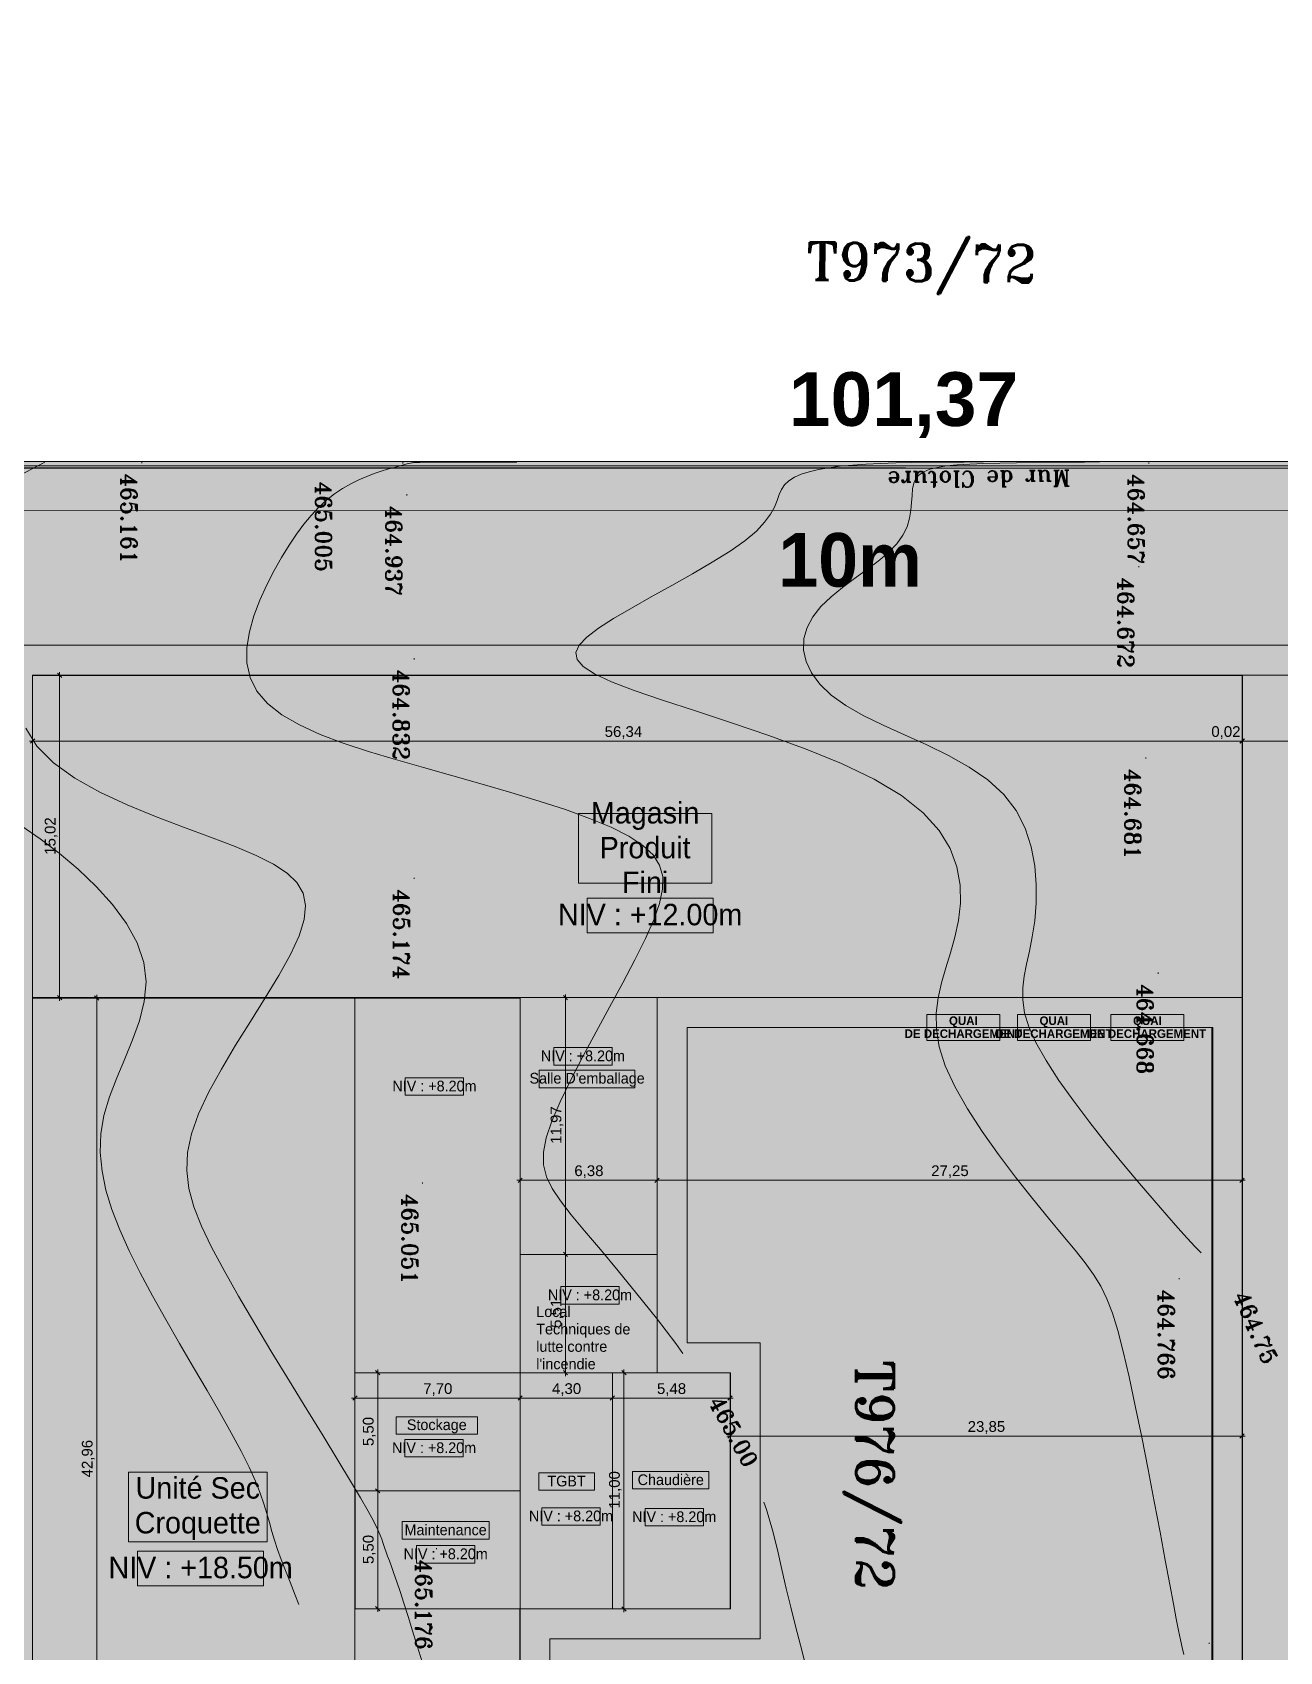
# Model space of a CAD drawing. Header units: millimetres. Extents: x 132836 to 1862386, y -330276 to -143438.
# Drawn here: x 381552 to 439656, y -218888 to -143438 of the extents above; entities that cross this region are included whole.
import ezdxf

# ---------------------------------------------------------------- set-up
doc = ezdxf.new("R2010")
doc.units = ezdxf.units.MM
doc.header["$MEASUREMENT"] = 0
for name, color, linetype in [('Cotations - 1_100', 7, 'Continuous'), ('Divers - Dessin général', 7, 'Continuous'), ('Hachure', 7, 'Continuous'), ('Nouveau_0', 7, 'Continuous'), ('Nouveau_CN_01_00', 7, 'Continuous'), ('Nouveau_CN_02_00', 7, 'Continuous'), ('Nouveau_Cotation Courbes de niveau', 7, 'Continuous'), ('Nouveau_Réferences foncières extraites', 7, 'Continuous'), ('Nouveau_TopoAlt', 7, 'Continuous'), ('Nouveau_TopoJIS', 7, 'Continuous'), ('Sols_ Dalles', 7, 'Continuous'), ('TopoAlt', 7, 'Continuous')]:
    doc.layers.add(name, color=color, linetype=linetype)
doc.styles.add('STYLE_GENERE_1', font='')
doc.styles.add('STYLE_GENERE_2', font='')
doc.styles.add('STYLE_GENERE_3', font='')
doc.styles.add('STYLE_GENERE_4', font='')
doc.styles.add('STYLE_GENERE_5', font='romant.shx')
doc.styles.get('STYLE_GENERE_1').set_extended_font_data('Agency FB')
doc.styles.get('STYLE_GENERE_2').set_extended_font_data('Arial')
doc.styles.get('STYLE_GENERE_3').set_extended_font_data('Arial', bold=True)
doc.styles.get('STYLE_GENERE_4').set_extended_font_data('Agency FB', bold=True)
doc.dimstyles.new('STYLE_GENERE__1', dxfattribs={"dimtxt": 500, "dimasz": 190, "dimexe": 0.18, "dimexo": 0.0625, "dimgap": 0, "dimtad": 1, "dimtih": 1, "dimtoh": 1, "dimlfac": 0.001, "dimzin": 0, "dimdsep": 46, "dimtxsty": 'STYLE_GENERE_2', "dimblk": 'ARROWHEAD_6', "dimblk1": 'ARROWHEAD_6', "dimblk2": 'ARROWHEAD_6', "dimcen": 0.09, "dimse1": 1, "dimse2": 1, "dimclrd": 5, "dimclre": 5, "dimclrt": 5, "dimazin": 0, "dimtfac": 1, "dimtdec": 4, "dimtmove": 0, "dimatfit": 3, "dimfxl": 0, "dimtolj": 1, "dimtzin": 0, "dimarcsym": 0})
doc.dimstyles.new('STYLE_GENERE__2', dxfattribs={"dimtxt": 500, "dimasz": 190, "dimexe": 0.18, "dimexo": 0.0625, "dimgap": 0, "dimtad": 1, "dimlfac": 0.001, "dimzin": 0, "dimdsep": 46, "dimtxsty": 'STYLE_GENERE_2', "dimblk": 'ARROWHEAD_6', "dimblk1": 'ARROWHEAD_6', "dimblk2": 'ARROWHEAD_6', "dimcen": 0.09, "dimse1": 1, "dimse2": 1, "dimclrd": 5, "dimclre": 5, "dimclrt": 5, "dimazin": 0, "dimtfac": 1, "dimtdec": 4, "dimtmove": 0, "dimatfit": 3, "dimfxl": 0, "dimtolj": 1, "dimtzin": 0, "dimarcsym": 0})

# ---------------------------------------------------------------- blocks, each defined once
blk = doc.blocks.new('*D28')
at = {"layer": 'Cotations - 1_100', "color": 5, "linetype": 'Continuous', "lineweight": 5}
for p, q in [((404126, -196923), (404276, -196923)), ((404376, -196823), (404176, -197023)), ((404276, -197110), (404276, -196735)), ((404276, -196923), (410655, -196923)), ((410755, -196823), (410555, -197023)), ((410655, -197110), (410655, -196735))]:
    blk.add_line(p, q, dxfattribs=at)
at = {"layer": 'Cotations - 1_100', "color": 5, "lineweight": 5, "insert": (406800, -196823), "char_height": 500, "attachment_point": 7, "style": 'STYLE_GENERE_2'}
blk.add_mtext('\\A1;{\\pql;\\fArial|b0|i0|c0|p38;6,38}', dxfattribs=at)
blk = doc.blocks.new('ARROWHEAD_6')
at = {"color": 0, "linetype": 'Continuous', "lineweight": 0}
for p, q in [((0, 0), (-1, 0)), ((-0.5, -0.5), (0.5, 0.5))]:
    blk.add_line(p, q, dxfattribs=at)
blk = doc.blocks.new('*D30')
at = {"layer": 'Cotations - 1_100', "color": 5, "linetype": 'Continuous', "lineweight": 5}
for p, q in [((410755, -196823), (410555, -197023)), ((410655, -197110), (410655, -196735)), ((410655, -196923), (437905, -196923)), ((437805, -197023), (438005, -196823)), ((437905, -197110), (437905, -196735)), ((437905, -196923), (438055, -196923))]:
    blk.add_line(p, q, dxfattribs=at)
at = {"layer": 'Cotations - 1_100', "color": 5, "lineweight": 5, "insert": (423425, -196823), "char_height": 500, "attachment_point": 7, "style": 'STYLE_GENERE_2'}
blk.add_mtext('\\A1;{\\pql;\\fArial|b0|i0|c0|p38;27,25}', dxfattribs=at)
blk = doc.blocks.new('*D31')
at = {"layer": 'Cotations - 1_100', "color": 5, "linetype": 'Continuous', "lineweight": 5}
for p, q in [((413904, -208841), (414054, -208841)), ((414154, -208741), (413954, -208941)), ((414054, -209028), (414054, -208653)), ((414054, -208841), (437905, -208841)), ((437805, -208941), (438005, -208741)), ((437905, -209028), (437905, -208653)), ((437905, -208841), (438055, -208841))]:
    blk.add_line(p, q, dxfattribs=at)
at = {"layer": 'Cotations - 1_100', "color": 5, "lineweight": 5, "insert": (425125, -208741), "char_height": 500, "attachment_point": 7, "style": 'STYLE_GENERE_2'}
blk.add_mtext('\\A1;{\\pql;\\fArial|b0|i0|c0|p38;23,85}', dxfattribs=at)
blk = doc.blocks.new('*D34')
at = {"layer": 'Cotations - 1_100', "color": 5, "linetype": 'Continuous', "lineweight": 5}
for p, q in [((381410, -176459), (381560, -176459)), ((381660, -176359), (381460, -176559)), ((381560, -176647), (381560, -176272)), ((381560, -176459), (437905, -176459)), ((437805, -176559), (438005, -176359)), ((438025, -176359), (437825, -176559)), ((437905, -176647), (437905, -176272))]:
    blk.add_line(p, q, dxfattribs=at)
at = {"layer": 'Cotations - 1_100', "color": 5, "lineweight": 5, "char_height": 500, "attachment_point": 7, "style": 'STYLE_GENERE_2'}
for s, insert in [('\\A1;{\\pql;\\fArial|b0|i0|c0|p38;56,34}', (408213, -176359)), ('\\A1;{\\pql;\\fArial|b0|i0|c0|p38;0,02}', (436475, -176359))]:
    blk.add_mtext(s, dxfattribs=dict(at, insert=insert))
blk = doc.blocks.new('*D35')
at = {"layer": 'Cotations - 1_100', "color": 5, "linetype": 'Continuous', "lineweight": 5}
for p, q in [((437805, -176559), (438005, -176359)), ((438025, -176359), (437825, -176559)), ((437905, -176647), (437905, -176272)), ((437905, -176459), (437925, -176459)), ((437925, -176647), (437925, -176272))]:
    blk.add_line(p, q, dxfattribs=at)
blk = doc.blocks.new('*D36')
at = {"layer": 'Cotations - 1_100', "color": 5, "linetype": 'Continuous', "lineweight": 5}
for p, q in [((437805, -176559), (438005, -176359)), ((438025, -176359), (437825, -176559)), ((437925, -176647), (437925, -176272)), ((437925, -176459), (462926, -176459)), ((462826, -176559), (463026, -176359)), ((462926, -176647), (462926, -176272)), ((462926, -176459), (463076, -176459))]:
    blk.add_line(p, q, dxfattribs=at)
at = {"layer": 'Cotations - 1_100', "color": 5, "lineweight": 5, "insert": (449570, -176359), "char_height": 500, "attachment_point": 7, "style": 'STYLE_GENERE_2'}
blk.add_mtext('\\A1;{\\pql;\\fArial|b0|i0|c0|p38;25,00}', dxfattribs=at)
blk = doc.blocks.new('*D37')
at = {"layer": 'Cotations - 1_100', "color": 5, "linetype": 'Continuous', "lineweight": 5}
for p, q in [((383010, -173396), (382635, -173396)), ((382922, -173496), (382722, -173296)), ((382822, -173396), (382822, -173246)), ((382822, -188411), (382822, -173396)), ((383010, -188411), (382635, -188411)), ((382722, -188311), (382922, -188511)), ((382822, -188561), (382822, -188411))]:
    blk.add_line(p, q, dxfattribs=at)
at = {"layer": 'Cotations - 1_100', "color": 5, "lineweight": 5, "insert": (382722, -181758), "char_height": 500, "attachment_point": 7, "rotation": 90, "style": 'STYLE_GENERE_2'}
blk.add_mtext('\\A1;{\\pql;\\fArial|b0|i0|c0|p38;15,02}', dxfattribs=at)
blk = doc.blocks.new('*D38')
at = {"layer": 'Cotations - 1_100', "color": 5, "linetype": 'Continuous', "lineweight": 5}
for p, q in [((384736, -188434), (384361, -188434)), ((384648, -188534), (384448, -188334)), ((384548, -188434), (384548, -188284)), ((384548, -231396), (384548, -188434)), ((384736, -231396), (384361, -231396)), ((384448, -231296), (384648, -231496)), ((384548, -231546), (384548, -231396))]:
    blk.add_line(p, q, dxfattribs=at)
at = {"layer": 'Cotations - 1_100', "color": 5, "lineweight": 5, "insert": (384448, -210770), "char_height": 500, "attachment_point": 7, "rotation": 90, "style": 'STYLE_GENERE_2'}
blk.add_mtext('\\A1;{\\pql;\\fArial|b0|i0|c0|p38;42,96}', dxfattribs=at)
blk = doc.blocks.new('*D42')
at = {"layer": 'Cotations - 1_100', "color": 5, "linetype": 'Continuous', "lineweight": 5}
for p, q in [((396425, -207075), (396575, -207075)), ((396675, -206975), (396475, -207175)), ((396575, -207262), (396575, -206887)), ((396575, -207075), (404276, -207075)), ((404376, -206975), (404176, -207175)), ((404276, -207262), (404276, -206887))]:
    blk.add_line(p, q, dxfattribs=at)
at = {"layer": 'Cotations - 1_100', "color": 5, "lineweight": 5, "insert": (399760, -206975), "char_height": 500, "attachment_point": 7, "style": 'STYLE_GENERE_2'}
blk.add_mtext('\\A1;{\\pql;\\fArial|b0|i0|c0|p38;7,70}', dxfattribs=at)
blk = doc.blocks.new('*D43')
at = {"layer": 'Cotations - 1_100', "color": 5, "linetype": 'Continuous', "lineweight": 5}
for p, q in [((404376, -206975), (404176, -207175)), ((404276, -207262), (404276, -206887)), ((404276, -207075), (408575, -207075)), ((408675, -206975), (408475, -207175)), ((408575, -207262), (408575, -206887))]:
    blk.add_line(p, q, dxfattribs=at)
at = {"layer": 'Cotations - 1_100', "color": 5, "lineweight": 5, "insert": (405760, -206975), "char_height": 500, "attachment_point": 7, "style": 'STYLE_GENERE_2'}
blk.add_mtext('\\A1;{\\pql;\\fArial|b0|i0|c0|p38;4,30}', dxfattribs=at)
blk = doc.blocks.new('*D44')
at = {"layer": 'Cotations - 1_100', "color": 5, "linetype": 'Continuous', "lineweight": 5}
for p, q in [((408675, -206975), (408475, -207175)), ((408575, -207262), (408575, -206887)), ((408575, -207075), (414054, -207075)), ((413954, -207175), (414154, -206975)), ((414054, -207262), (414054, -206887)), ((414054, -207075), (414204, -207075))]:
    blk.add_line(p, q, dxfattribs=at)
at = {"layer": 'Cotations - 1_100', "color": 5, "lineweight": 5, "insert": (410649, -206975), "char_height": 500, "attachment_point": 7, "style": 'STYLE_GENERE_2'}
blk.add_mtext('\\A1;{\\pql;\\fArial|b0|i0|c0|p38;5,48}', dxfattribs=at)
blk = doc.blocks.new('*D45')
at = {"layer": 'Cotations - 1_100', "color": 5, "linetype": 'Continuous', "lineweight": 5}
for p, q in [((409296, -205896), (408921, -205896)), ((409209, -205996), (409009, -205796)), ((409109, -205896), (409109, -205746)), ((409109, -216896), (409109, -205896)), ((409296, -216896), (408921, -216896)), ((409009, -216796), (409209, -216996)), ((409109, -217046), (409109, -216896))]:
    blk.add_line(p, q, dxfattribs=at)
at = {"layer": 'Cotations - 1_100', "color": 5, "lineweight": 5, "insert": (409009, -212225), "char_height": 500, "attachment_point": 7, "rotation": 90, "style": 'STYLE_GENERE_2'}
blk.add_mtext('\\A1;{\\pql;\\fArial|b0|i0|c0|p38;11,00}', dxfattribs=at)
blk = doc.blocks.new('*D46')
at = {"layer": 'Cotations - 1_100', "color": 5, "linetype": 'Continuous', "lineweight": 5}
for p, q in [((397829, -211396), (397454, -211396)), ((397541, -211296), (397741, -211496)), ((397641, -216891), (397641, -211396)), ((397829, -216891), (397454, -216891)), ((397541, -216791), (397741, -216991)), ((397641, -217041), (397641, -216891))]:
    blk.add_line(p, q, dxfattribs=at)
at = {"layer": 'Cotations - 1_100', "color": 5, "lineweight": 5, "insert": (397541, -214808), "char_height": 500, "attachment_point": 7, "rotation": 90, "style": 'STYLE_GENERE_2'}
blk.add_mtext('\\A1;{\\pql;\\fArial|b0|i0|c0|p38;5,50}', dxfattribs=at)
blk = doc.blocks.new('*D47')
at = {"layer": 'Cotations - 1_100', "color": 5, "linetype": 'Continuous', "lineweight": 5}
for p, q in [((397829, -205896), (397454, -205896)), ((397741, -205996), (397541, -205796)), ((397641, -205896), (397641, -205746)), ((397641, -211396), (397641, -205896)), ((397829, -211396), (397454, -211396)), ((397541, -211296), (397741, -211496))]:
    blk.add_line(p, q, dxfattribs=at)
at = {"layer": 'Cotations - 1_100', "color": 5, "lineweight": 5, "insert": (397541, -209311), "char_height": 500, "attachment_point": 7, "rotation": 90, "style": 'STYLE_GENERE_2'}
blk.add_mtext('\\A1;{\\pql;\\fArial|b0|i0|c0|p38;5,50}', dxfattribs=at)
blk = doc.blocks.new('*D56')
at = {"layer": 'Cotations - 1_100', "color": 5, "linetype": 'Continuous', "lineweight": 5}
for p, q in [((406575, -200381), (406200, -200381)), ((406288, -200281), (406488, -200481)), ((406388, -205896), (406388, -200381)), ((406575, -205896), (406200, -205896)), ((406288, -205796), (406488, -205996)), ((406388, -206046), (406388, -205896))]:
    blk.add_line(p, q, dxfattribs=at)
at = {"layer": 'Cotations - 1_100', "color": 5, "lineweight": 5, "insert": (406288, -203803), "char_height": 500, "attachment_point": 7, "rotation": 90, "style": 'STYLE_GENERE_2'}
blk.add_mtext('\\A1;{\\pql;\\fArial|b0|i0|c0|p38;5,51}', dxfattribs=at)
blk = doc.blocks.new('*D57')
at = {"layer": 'Cotations - 1_100', "color": 5, "linetype": 'Continuous', "lineweight": 5}
for p, q in [((406575, -188411), (406200, -188411)), ((406488, -188511), (406288, -188311)), ((406388, -188411), (406388, -188261)), ((406388, -200381), (406388, -188411)), ((406575, -200381), (406200, -200381)), ((406288, -200281), (406488, -200481))]:
    blk.add_line(p, q, dxfattribs=at)
at = {"layer": 'Cotations - 1_100', "color": 5, "lineweight": 5, "insert": (406288, -195225), "char_height": 500, "attachment_point": 7, "rotation": 90, "style": 'STYLE_GENERE_2'}
blk.add_mtext('\\A1;{\\pql;\\fArial|b0|i0|c0|p38;11,97}', dxfattribs=at)

msp = doc.modelspace()

# ---------------------------------------------------------------- hatches: boundary and pattern name
at = {"linetype": 'Continuous', "lineweight": 0, "true_color": 0x6f6f6f}
h = msp.add_hatch(color=8, dxfattribs=at)
h.paths.add_polyline_path([(360547.961, -295062.571), (487920.34, -293826.868), (487920.34, -270902.734), (487462.568, -270902.734), (472913.119, -271040.575), (472913.119, -163437.635), (371855.719, -163437.635), (371855.719, -271040.575), (371882.482, -271040.57), (371882.665, -272000.514, -0.409427364), (367883.201, -275935.042), (360547.961, -275935.042)])
h.paths.add_polyline_path([(377135.103, -260639.953), (373845.103, -260639.953), (373845.103, -248364.953), (373845.103, -243089.974), (373845.103, -242189.974), (377135.103, -242189.974)], flags=0)
h.paths.add_polyline_path([(380202.952, -171995.57), (431505.799, -171995.57), (464309.564, -171995.57), (464309.564, -262465.571), (462925.553, -262565.571), (438593.575, -262550.571), (437925.553, -262550.571), (436549.587, -262550.571), (436549.587, -189810.571), (412055.061, -189810.571), (412055.061, -201780.57), (412055.061, -204495.57), (415454.069, -204495.57), (415454.069, -208495.57), (415454.069, -218295.57), (405655.061, -218295.57), (405655.061, -222495.57), (415474.561, -222495.57), (415474.561, -260810.571), (380202.952, -260810.571), (380202.952, -230015.57), (380202.952, -193810.571)], flags=0)
h.paths.add_polyline_path([(381436.562, -269433.913, -0.09031866), (381558.292, -268727.623, -0.201448728), (382612.158, -267592.74, -0.104211445), (383417.525, -267415.055), (384017.498, -267409.371, -0.104044608), (384824.873, -267571.244, -0.238255457), (385983.776, -268953.318, -0.055188622), (386036.355, -269390.334), (386038.45, -269611.438), (386050.565, -270890.267), (385792.102, -271892.761, -0.267949192), (384069.602, -272909.124), (383469.629, -272914.808, -0.193717464), (382078.771, -272370.185, -0.070568756), (381728.183, -271931.262, -0.131652498), (381450.772, -270933.845)], flags=0)
h.paths.add_polyline_path([(394027.271, -275599.002, -0.415791099), (392016.505, -273599.031), (392016.505, -273452.052), (392030.007, -267377.824, -0.380556701), (394016.505, -265609.826), (394094.233, -265609.826), (394094.233, -270609.826), (409094.233, -270609.826), (409094.233, -265609.826), (414055.71, -265609.826, -0.414213562), (415555.71, -267109.826), (415555.71, -273660.699, -0.345501612), (413836.804, -275433.432)], flags=0)
h.paths.add_polyline_path([(424209.612, -271504.083, -0.134473934), (423930.467, -270484.937), (423930.467, -268984.937, -0.414213562), (425930.467, -266984.937), (426530.467, -266984.937, -0.414213562), (428530.467, -268984.937), (428530.467, -270484.937, -0.128820346), (428273.55, -271465.581, -0.270936291), (426530.467, -272484.937), (425930.467, -272484.937, -0.264979997)], flags=0)
h.paths.add_polyline_path([(436562.206, -273329.325), (436569.468, -267730.336, -0.098561509), (436800.237, -266943.721), (436817.2, -266951.545, -0.258849002), (438654.998, -265605.827), (438652.661, -265587.294), (439337.088, -265587.294), (439337.088, -265687.294), (439337.088, -270687.294), (469237.088, -270687.294), (469237.088, -265687.294), (470907.523, -265687.294), (472885.813, -265687.294), (472885.813, -267687.294), (472885.813, -271062.255, 0.001345761), (472885.842, -271073.021), (472896.728, -273095.233, -0.414213562), (470907.523, -275105.97), (462184.053, -275105.97, -0.005188955), (462130.957, -275116.103), (454147.511, -275196.191), (438770.531, -275253.24, -0.386553331), (436572.608, -273475.385, -0.025189219)], flags=0)
at = {"linetype": 'Continuous', "lineweight": 0, "true_color": 0x90b349}
msp.add_hatch(color=55, dxfattribs=at).paths.add_polyline_path([(371835.255, -163719.488), (371815.817, -271660.98), (373815.817, -271661.341), (373834.895, -165719.848), (470604.781, -165737.275), (470586.876, -265587.294), (472586.876, -265587.654), (472605.141, -163737.635)])
at = {"linetype": 'Continuous', "lineweight": 0, "true_color": 0xa7a7a7}
msp.add_hatch(color=253, dxfattribs=at).paths.add_polyline_path([(414816.978, -168421.506, 1), (424816.978, -168421.506, 1)])
at = {"layer": 'Sols_ Dalles', "linetype": 'Continuous', "lineweight": 0, "true_color": 0x2e271c}
msp.add_hatch(color=250, dxfattribs=at).paths.add_polyline_path([(380202.952, -171995.57), (380202.952, -230015.57), (380202.952, -260810.571), (415474.561, -260810.571), (415474.561, -260795.571), (415474.561, -258649.982), (415474.561, -258010.558), (415474.561, -222495.57), (405655.061, -222495.57), (405655.061, -218295.57), (415454.069, -218295.57), (415454.069, -204495.57), (412055.061, -204495.57), (412055.061, -201780.57), (412055.061, -189810.571), (436505.061, -189810.571), (436505.061, -253395.57), (436505.061, -253415.571), (437905.061, -253415.571), (437905.061, -253395.57), (437905.061, -188410.571), (410655.061, -188410.571), (410655.061, -200380.57), (410655.061, -205895.57), (414054.069, -205895.57), (414054.069, -216895.57), (404255.061, -216895.57), (404255.061, -223895.57), (414074.561, -223895.57), (414074.561, -258649.982), (414074.561, -259410.571), (382689.741, -259410.571), (381560.201, -259410.571), (381560.201, -231415.57), (381560.201, -173395.57), (462925.553, -173395.57), (462925.553, -253415.571), (464325.553, -253415.571), (464325.553, -171995.57)])
at = {"layer": 'Sols_ Dalles', "linetype": 'Continuous', "lineweight": 0, "true_color": 0x003f1e}
msp.add_hatch(color=118, dxfattribs=at).paths.add_polyline_path([(381560.201, -188410.571), (410675.553, -188410.571), (437905.061, -188410.571), (437905.061, -173400.184), (381560.201, -173400.184)])
at = {"layer": 'Sols_ Dalles', "linetype": 'Continuous', "lineweight": 0, "true_color": 0x102f29}
msp.add_hatch(color=118, dxfattribs=at).paths.add_polyline_path([(437925.061, -173395.57), (437925.061, -253395.571), (462925.553, -253395.571), (462925.553, -173395.57)])
at = {"layer": 'Sols_ Dalles', "linetype": 'Continuous', "lineweight": 0, "true_color": 0x002a3f}
msp.add_hatch(color=158, dxfattribs=at).paths.add_polyline_path([(381560.201, -231395.57), (396575.061, -231395.57), (396575.061, -216895.57), (396575.061, -205895.57), (396575.061, -188433.997), (381560.201, -188433.997)])
at = {"layer": 'Sols_ Dalles', "linetype": 'Continuous', "lineweight": 0, "true_color": 0x00e9fb}
for points in [[(396575.061, -205895.57), (404275.553, -205895.57), (404275.553, -188433.997), (396575.061, -188433.997)], [(396575.061, -231395.57), (404275.553, -231395.57), (404275.553, -216895.57), (396575.061, -216895.57)]]:
    msp.add_hatch(color=4, dxfattribs=at).paths.add_polyline_path(points)
at = {"layer": 'Sols_ Dalles', "linetype": 'Continuous', "lineweight": 0, "true_color": 0x1d2128}
msp.add_hatch(color=250, dxfattribs=at).paths.add_polyline_path([(404275.553, -200380.57), (410675.553, -200380.57), (410675.553, -188410.571), (404275.553, -188410.571)])
at = {"layer": 'Sols_ Dalles', "linetype": 'Continuous', "lineweight": 0, "true_color": 0x01d4fc}
msp.add_hatch(color=140, dxfattribs=at).paths.add_polyline_path([(404275.553, -200380.57), (410655.061, -200380.57), (410655.061, -205895.57), (404275.553, -205895.57)])
at = {"layer": 'Sols_ Dalles', "linetype": 'Continuous', "lineweight": 0, "true_color": 0x343228}
msp.add_hatch(color=250, dxfattribs=at).paths.add_polyline_path([(396575.061, -205895.57), (404275.553, -205895.57), (404275.553, -211395.57), (396575.061, -211395.57)])
at = {"layer": 'Sols_ Dalles', "linetype": 'Continuous', "lineweight": 0, "true_color": 0x3f1a33}
msp.add_hatch(color=249, dxfattribs=at).paths.add_polyline_path([(404275.553, -216895.57), (408575.061, -216895.57), (408575.061, -205895.57), (404275.553, -205895.57)])
at = {"layer": 'Sols_ Dalles', "linetype": 'Continuous', "lineweight": 0, "true_color": 0x3f0d1c}
msp.add_hatch(color=248, dxfattribs=at).paths.add_polyline_path([(408575.061, -216895.57), (414074.561, -216895.57), (414074.561, -205895.57), (408575.061, -205895.57)])
at = {"layer": 'Sols_ Dalles', "linetype": 'Continuous', "lineweight": 0, "true_color": 0x39252b}
msp.add_hatch(color=250, dxfattribs=at).paths.add_polyline_path([(404275.553, -211395.57), (396590.061, -211395.57), (396590.061, -216890.57), (404275.553, -216890.57)])

# ---------------------------------------------------------------- linework, layer by layer
at = {"color": 9, "linetype": 'Continuous', "lineweight": 5}
msp.add_lwpolyline([(367883.201, -275935.042), (360547.961, -275935.042), (360547.961, -295062.571), (487920.34, -293826.868), (487920.34, -270902.734), (487462.568, -270902.734), (472923.119, -271040.481), (472923.119, -163437.635), (371862.558, -163437.635), (371862.558, -271040.575), (371855.719, -271040.575), (371855.902, -272000.519), (371882.665, -272000.514, -0.409427364)], format="xyb", close=True, dxfattribs=at)
at = {"color": 7, "linetype": 'Continuous', "lineweight": 5}
msp.add_lwpolyline([(371835.255, -163719.488), (371815.817, -271660.98), (373815.817, -271661.341), (373834.895, -165719.848), (470604.781, -165737.275), (470586.876, -265587.294), (472586.876, -265587.654), (472605.141, -163737.635)], close=True, dxfattribs=at)
at = {"color": 9, "linetype": 'Continuous', "lineweight": 5}
msp.add_lwpolyline([(380202.952, -230015.57), (380202.952, -260810.571), (415474.561, -260810.571), (415474.561, -222495.57), (405655.061, -222495.57), (405655.061, -218295.57), (415454.069, -218295.57), (415454.069, -208495.57), (415454.069, -204495.57), (412055.061, -204495.57), (412055.061, -201780.57), (412055.061, -189810.571), (436549.587, -189810.571), (436549.587, -262550.571), (437925.553, -262550.571), (438593.575, -262550.571), (462925.553, -262565.571), (464309.564, -262465.571), (464309.564, -171995.57), (431505.799, -171995.57), (380202.952, -171995.57), (380202.952, -193810.571)], close=True, dxfattribs=at)
at = {"layer": 'Divers - Dessin général', "color": 8, "linetype": 'Continuous', "lineweight": 5}
msp.add_lwpolyline([(472905.195, -163437.635), (472885.813, -271067.638), (371555.907, -272027.634), (371538.537, -197317.635), (371535.195, -163437.635)], close=True, dxfattribs=at)
at = {"layer": 'Divers - Dessin général', "color": 14, "linetype": 'Continuous', "lineweight": 5, "true_color": 0x990000}
msp.add_lwpolyline([(472905.195, -163437.635), (472885.813, -271067.638), (371555.907, -272027.634), (371538.537, -197317.635), (371535.195, -163437.635)], close=True, dxfattribs=at)
at = {"layer": 'Hachure', "color": 7, "linetype": 'Continuous', "lineweight": 5, "flags": 128}
for points in [[(406994.079, -179840.069), (413201.687, -179840.069), (413201.687, -183083.314), (406994.079, -183083.314)], [(407394.04, -183779.046), (413268.254, -183779.046), (413268.254, -185400.669), (407394.04, -185400.669)], [(423222.561, -189207.326), (426622.503, -189207.326), (426622.503, -190413.816), (423222.561, -190413.816)], [(427440.881, -189207.326), (430840.824, -189207.326), (430840.824, -190413.816), (427440.881, -190413.816)], [(431797.759, -189207.326), (435197.702, -189207.326), (435197.702, -190413.816), (431797.759, -190413.816)], [(405837.929, -190744.534), (408559.524, -190744.534), (408559.524, -191555.349), (405837.929, -191555.349)], [(398921.264, -192151.547), (401642.86, -192151.547), (401642.86, -192962.362), (398921.264, -192962.362)], [(405167.639, -191801.061), (409620.663, -191801.061), (409620.663, -192611.876), (405167.639, -192611.876)], [(406167.262, -201881.888), (408888.858, -201881.888), (408888.858, -202692.703), (406167.262, -202692.703)], [(398498.831, -207947.066), (402284.241, -207947.066), (402284.241, -208757.881), (398498.831, -208757.881)], [(398904.143, -209004.635), (401625.739, -209004.635), (401625.739, -209815.45), (398904.143, -209815.45)], [(409514.006, -210495.535), (413068.694, -210495.535), (413068.694, -211306.35), (409514.006, -211306.35)], [(386030.469, -210522.34), (392483.514, -210522.34), (392483.514, -213765.585), (386030.469, -213765.585)], [(405139.977, -210556.768), (407732.082, -210556.768), (407732.082, -211367.583), (405139.977, -211367.583)], [(405282.915, -212183.632), (408004.51, -212183.632), (408004.51, -212994.447), (405282.915, -212994.447)], [(410091.845, -212220.063), (412813.441, -212220.063), (412813.441, -213030.878), (410091.845, -213030.878)], [(398779.146, -212830.889), (402827.165, -212830.889), (402827.165, -213641.704), (398779.146, -213641.704)], [(386451.037, -214204.908), (392325.251, -214204.908), (392325.251, -215826.531), (386451.037, -215826.531)], [(399444.365, -213949.741), (402165.96, -213949.741), (402165.96, -214760.556), (399444.365, -214760.556)]]:
    msp.add_lwpolyline(points, close=True, dxfattribs=at)
at = {"layer": 'Nouveau_0', "color": 8, "linetype": 'Continuous', "lineweight": 5}
msp.add_line((472898.712, -163437.635), (371535.195, -163437.635), dxfattribs=at)
msp.add_line((472898.712, -163437.635), (371535.195, -163437.635), dxfattribs=at)
msp.add_lwpolyline([(371535.195, -143437.635), (371535.195, -163437.635), (472898.712, -163437.635), (478874.621, -163437.635)], dxfattribs=at)
at = {"layer": 'Nouveau_0', "color": 8, "linetype": 'Continuous', "lineweight": 5, "flags": 128}
msp.add_lwpolyline([(371535.195, -272063.016), (472898.712, -271079.638), (472898.712, -163437.635), (371535.195, -163437.635), (371535.195, -197326.333)], close=True, dxfattribs=at)
msp.add_lwpolyline([(472698.712, -270881.569), (472698.712, -163637.635), (371735.195, -163637.635), (371735.195, -197326.333), (371735.195, -271861.067)], dxfattribs=at)
at = {"layer": 'Nouveau_CN_01_00', "color": 8, "linetype": 'Continuous', "lineweight": 5, "flags": 128}
for points in [[(382129.653, -163463.074), (380629.419, -164262.586)], [(425839.697, -163455.941), (424967.144, -163458.638), (424122.058, -163462.821), (423307.011, -163469.929), (422524.576, -163481.403), (421777.326, -163498.681), (421067.834, -163523.204), (420398.673, -163556.41), (419772.415, -163599.74), (419191.588, -163654.703), (418658.539, -163723.088), (418175.566, -163806.754), (417744.972, -163907.56), (417369.055, -164027.366), (417050.118, -164168.03), (416790.459, -164331.411), (416592.38, -164519.37), (416452.803, -164733.749), (416347.146, -164976.336), (416245.445, -165248.901), (416117.74, -165553.218), (415934.07, -165891.057), (415664.472, -166264.19), (415278.986, -166674.388), (414747.65, -167123.424), (414052.744, -167610.882), (413225.509, -168127.596), (412309.428, -168662.215), (411347.982, -169203.386), (410384.655, -169739.757), (409462.929, -170259.976), (408626.286, -170752.69), (407918.209, -171206.548), (407377.262, -171614.162), (407022.339, -171984.007), (406867.415, -172328.524), (406926.467, -172660.154), (407213.469, -172991.336), (407742.398, -173334.511), (408527.23, -173702.119), (409581.939, -174106.601), (410906.115, -174558.12), (412441.794, -175057.725), (414116.625, -175604.188), (415858.258, -176196.282), (417594.341, -176832.779), (419252.525, -177512.451), (420760.458, -178234.07), (422045.789, -178996.408), (423053.547, -179796.644), (423798.283, -180625.575), (424311.925, -181472.405), (424626.402, -182326.338), (424773.644, -183176.578), (424785.581, -184012.33), (424694.141, -184822.796), (424531.253, -185597.181), (424328.046, -186329.357), (424112.442, -187031.876), (423911.561, -187721.954), (423752.523, -188416.811), (423662.448, -189133.666), (423668.458, -189889.738), (423797.672, -190702.244), (424077.211, -191588.405), (424523.618, -192557.823), (425111.122, -193589.642), (425803.378, -194655.388), (426564.039, -195726.589), (427356.756, -196774.773), (428145.184, -197771.466), (428892.976, -198688.197), (429563.783, -199496.492), (430130.185, -200180.098), (430600.459, -200771.637), (430991.806, -201315.949), (431321.43, -201857.875), (431606.532, -202442.256), (431864.315, -203113.933), (432111.98, -203917.746), (432366.731, -204898.535), (432641.5, -206084.067), (432932.139, -207433.802), (433230.231, -208890.127), (433527.359, -210395.429), (433815.106, -211892.093), (434085.054, -213322.506), (434328.787, -214629.054), (434537.887, -215754.123), (434706.708, -216656.566), (434840.69, -217361.094), (434948.044, -217908.889), (435036.981, -218341.128), (435115.712, -218698.992), (435192.449, -219023.658)], [(381241.558, -175858.372), (381759.443, -176700.15), (382534.886, -177474.639), (383530.72, -178183.69), (384690.93, -178832.94), (385959.498, -179428.025), (387280.408, -179974.583), (388597.642, -180478.249), (389855.185, -180944.661), (390997.019, -181379.454), (391976.376, -181790.479), (392783.484, -182194.437), (393417.821, -182610.245), (393878.861, -183056.817), (394166.082, -183553.069), (394278.961, -184117.917), (394216.973, -184770.276), (393979.596, -185529.062), (393573.307, -186405.615), (393032.588, -187380.985), (392398.921, -188428.644), (391713.791, -189522.067), (391018.68, -190634.728), (390355.071, -191740.1), (389764.446, -192811.659), (389288.29, -193822.876), (388960.08, -194756.147), (388781.277, -195629.54), (388745.337, -196470.046), (388845.716, -197304.652), (389075.871, -198160.349), (389429.256, -199064.126), (389899.329, -200042.971), (390479.545, -201123.874), (391159.592, -202322.604), (391914.083, -203610.05), (392713.865, -204945.878), (393529.782, -206289.759), (394332.679, -207601.359), (395093.402, -208840.347), (395782.797, -209966.392), (396371.708, -210939.16), (396838.713, -211729.226), (397193.318, -212350.782), (397452.761, -212828.924), (397634.282, -213188.751), (397755.117, -213455.358), (397832.506, -213653.843), (397883.687, -213809.304), (397925.897, -213946.838), (397973.791, -214088.959), (398031.679, -214247.861), (398101.286, -214433.153), (398184.34, -214654.445), (398282.565, -214921.348), (398397.688, -215243.472), (398531.435, -215630.428), (398685.53, -216091.825), (398860.75, -216633.335), (399054.063, -217244.868), (399261.488, -217912.396), (399479.044, -218621.891), (399702.75, -219359.324)]]:
    msp.add_lwpolyline(points, dxfattribs=at)
at = {"layer": 'Nouveau_CN_02_00', "color": 8, "linetype": 'Continuous', "lineweight": 5, "flags": 128}
for points in [[(404126.53, -163457.364), (402569.28, -163461.682), (401393.6, -163465.164), (400544.235, -163468.173), (399965.933, -163471.073), (399603.442, -163474.226), (399401.509, -163477.994), (399304.882, -163482.741), (399258.308, -163488.829), (399214.934, -163496.802), (399161.502, -163507.925), (399093.157, -163523.645), (399005.04, -163545.41), (398892.294, -163574.664), (398750.063, -163612.856), (398573.487, -163661.432), (398357.711, -163721.838), (398099.812, -163795.796), (397804.607, -163886.125), (397478.852, -163995.919), (397129.298, -164128.273), (396762.699, -164286.281), (396385.81, -164473.036), (396005.382, -164691.633), (395628.169, -164945.167), (395259.519, -165236.56), (394899.156, -165568.051), (394545.397, -165941.708), (394196.56, -166359.6), (393850.964, -166823.794), (393506.925, -167336.358), (393162.762, -167899.361), (392816.793, -168514.869), (392471.68, -169182.143), (392147.467, -169889.202), (391868.541, -170621.259), (391659.292, -171363.524), (391544.108, -172101.211), (391547.377, -172819.529), (391693.487, -173503.691), (392006.826, -174138.908), (392504.592, -174714.321), (393175.219, -175234.782), (393999.95, -175709.073), (394960.026, -176145.977), (396036.691, -176554.275), (397211.187, -176942.749), (398464.758, -177320.18), (399778.646, -177695.351), (401132.401, -178075.534), (402498.803, -178461.96), (403848.939, -178854.351), (405153.897, -179252.431), (406384.763, -179655.92), (407512.625, -180064.542), (408508.569, -180478.019), (409343.684, -180896.072), (409995.597, -181320.944), (410468.104, -181764.956), (410771.54, -182242.948), (410916.242, -182769.763), (410912.545, -183360.239), (410770.785, -184029.22), (410501.3, -184791.545), (410114.424, -185662.055), (409623.837, -186647.536), (409056.584, -187722.554), (408443.055, -188853.621), (407813.64, -190007.246), (407198.726, -191149.941), (406628.704, -192248.217), (406133.963, -193268.585), (405744.89, -194177.555), (405486.4, -194953.085), (405361.498, -195618.917), (405367.715, -196210.238), (405502.58, -196762.237), (405763.623, -197310.102), (406148.374, -197889.022), (406654.363, -198534.184), (407279.121, -199280.776), (408015.614, -200154.149), (408838.564, -201140.303), (409718.131, -202215.4), (410624.471, -203355.601), (411527.745, -204537.069), (411860.455, -204995.364)], [(431267.989, -163455.585), (430567.23, -163457.737), (429809.129, -163461.118), (429014.432, -163466.599), (428203.885, -163475.049), (427398.235, -163487.342), (426618.227, -163504.347), (425884.608, -163526.935), (425218.125, -163555.978), (424635.265, -163592.978), (424135.488, -163641.961), (423713.996, -163707.582), (423365.99, -163794.501), (423086.672, -163907.372), (422871.243, -164050.854), (422714.905, -164229.602), (422612.86, -164448.275), (422557.67, -164709.736), (422531.344, -165009.678), (422513.255, -165342.003), (422482.771, -165700.611), (422419.264, -166079.403), (422302.104, -166472.28), (422110.663, -166873.143), (421824.31, -167275.892), (421430.746, -167676.064), (420950.987, -168075.739), (420414.376, -168478.632), (419850.261, -168888.458), (419287.985, -169308.933), (418756.893, -169743.771), (418286.331, -170196.689), (417905.644, -170671.4), (417639.927, -171169.88), (417497.276, -171687.136), (417481.537, -172216.434), (417596.558, -172751.04), (417846.185, -173284.221), (418234.265, -173809.242), (418764.643, -174319.371), (419441.167, -174807.873), (420260.312, -175271.561), (421189.062, -175721.433), (422187.034, -176172.033), (423213.841, -176637.906), (424229.098, -177133.595), (425192.419, -177673.646), (426063.419, -178272.603), (426801.711, -178945.01), (427376.777, -179699.292), (427797.557, -180519.401), (428082.86, -181383.166), (428251.492, -182268.421), (428322.26, -183152.997), (428313.973, -184014.724), (428245.437, -184831.436), (428135.46, -185580.962), (428003.402, -186248.974), (427870.835, -186852.499), (427759.883, -187416.402), (427692.67, -187965.548), (427691.321, -188524.804), (427777.96, -189119.035), (427974.712, -189773.106), (428303.701, -190511.884), (428778.175, -191351.284), (429375.87, -192271.423), (430065.645, -193243.468), (430816.359, -194238.586), (431596.873, -195227.945), (432376.046, -196182.71), (433122.736, -197074.05), (433805.804, -197873.131), (434401.103, -198558.231), (434912.471, -199136.067), (435350.738, -199620.467), (435726.738, -200025.26), (435999.305, -200309.963)], [(381067.256, -180422.415), (381917.491, -181011.613), (382801.941, -181684.136), (383683.482, -182427.55), (384524.989, -183229.42), (385289.339, -184077.312), (385939.407, -184958.791), (386438.069, -185861.422), (386748.201, -186772.772), (386846.149, -187682.394), (386762.138, -188587.79), (386539.862, -189488.451), (386223.016, -190383.869), (385855.294, -191273.534), (385480.392, -192156.938), (385142.003, -193033.57), (384883.823, -193902.922), (384741.006, -194765.856), (384714.547, -195628.723), (384796.902, -196499.245), (384980.525, -197385.144), (385257.871, -198294.142), (385621.395, -199233.962), (386063.553, -200212.325), (386576.8, -201236.954), (387151.523, -202310.731), (387769.841, -203417.177), (388411.804, -204534.973), (389057.464, -205642.801), (389686.872, -206719.342), (390280.078, -207743.278), (390817.133, -208693.288), (391278.089, -209548.056), (391648.853, -210292.704), (391938.761, -210938.123), (392163.006, -211501.648), (392336.781, -212000.611), (392475.279, -212452.346), (392593.693, -212874.187), (392707.215, -213283.467), (392831.038, -213697.519), (392977.64, -214132.188), (393148.643, -214597.356), (393342.951, -215101.417), (393559.47, -215652.764), (393797.106, -216259.789), (393961.82, -216688.802)], [(415634.826, -211926.846), (415751.598, -212273.354), (416026.378, -213225.058), (416260.826, -214150.177), (416471.362, -215054.212), (416674.404, -215942.663), (416883.755, -216821.803), (417102.739, -217700.997), (417332.064, -218590.384), (417572.435, -219500.102)]]:
    msp.add_lwpolyline(points, dxfattribs=at)
at = {"layer": 'Nouveau_TopoJIS', "color": 8, "linetype": 'Continuous', "lineweight": 5}
for p, q in [((386647.43, -163458.51), (386647.43, -163508.51)), ((398814.43, -163470.51), (398814.43, -163520.51)), ((433568.43, -163480.51), (433568.43, -163530.51)), ((398994.43, -164962.51), (398994.43, -165012.51)), ((433093.43, -168304.51), (433093.43, -168354.51)), ((399330.43, -172601.51), (399330.43, -172651.51)), ((433417.43, -177221.51), (433417.43, -177271.51)), ((399340.43, -182829.51), (399340.43, -182879.51)), ((433992.43, -187250.51), (433992.43, -187300.51)), ((399731.43, -197024.51), (399731.43, -197074.51)), ((434977.43, -201489.51), (434977.43, -201539.51)), ((400371.43, -214066.51), (400371.43, -214116.51)), ((436378.43, -218473.51), (436378.43, -218523.51))]:
    msp.add_line(p, q, dxfattribs=at)
at = {"layer": 'Sols_ Dalles', "color": 250, "linetype": 'Continuous', "lineweight": 5, "true_color": 0x1f1f1f}
for points in [[(464325.553, -253415.571), (464325.553, -171995.57), (380202.952, -171995.57), (380202.952, -230015.57)], [(381560.201, -231415.57), (381560.201, -173395.57), (462925.553, -173395.57), (462925.553, -253415.571)], [(437905.061, -253395.57), (437905.061, -188410.571), (410655.061, -188410.571), (410655.061, -200380.57), (404275.553, -200380.57), (404275.553, -205895.57), (414054.069, -205895.57), (414054.069, -216895.57), (404255.061, -216895.57), (404255.061, -223895.57)], [(405655.061, -222495.57), (405655.061, -218295.57), (415454.069, -218295.57), (415454.069, -204495.57), (412055.061, -204495.57), (412055.061, -201780.57), (412055.061, -189810.571), (436505.061, -189810.571), (436505.061, -253395.57)]]:
    msp.add_lwpolyline(points, dxfattribs=at)
for points in [[(381560.201, -188410.571), (410675.553, -188410.571), (437905.061, -188410.571), (437905.061, -173400.184), (381560.201, -173400.184)], [(437925.061, -173395.57), (437925.061, -253395.571), (462925.553, -253395.571), (462925.553, -173395.57)], [(381560.201, -188433.997), (404275.553, -188433.997), (404275.553, -231395.57), (381560.201, -231395.57)], [(404275.553, -200380.57), (410655.061, -200380.57), (410655.061, -188410.571), (404275.553, -188410.571)], [(404275.553, -216895.57), (414074.561, -216895.57), (414074.561, -205895.57), (404275.553, -205895.57)]]:
    msp.add_lwpolyline(points, close=True, dxfattribs=at)
at = {"layer": 'Sols_ Dalles', "color": 7, "linetype": 'Continuous', "lineweight": 5, "flags": 128}
for points in [[(381560.201, -231395.57), (396575.061, -231395.57), (396575.061, -216895.57), (396575.061, -205895.57), (396575.061, -188433.997), (381560.201, -188433.997)], [(396575.061, -205895.57), (404275.553, -205895.57), (404275.553, -188433.997), (396575.061, -188433.997)], [(404275.553, -200380.57), (410655.061, -200380.57), (410655.061, -205895.57), (404275.553, -205895.57)], [(396575.061, -205895.57), (404275.553, -205895.57), (404275.553, -211395.57), (396575.061, -211395.57)], [(404275.553, -216895.57), (408575.061, -216895.57), (408575.061, -205895.57), (404275.553, -205895.57)], [(408575.061, -216895.57), (414074.561, -216895.57), (414074.561, -205895.57), (408575.061, -205895.57)], [(404275.553, -211395.57), (396590.061, -211395.57), (396590.061, -216890.57), (404275.553, -216890.57)], [(396575.061, -231395.57), (404275.553, -231395.57), (404275.553, -216895.57), (396575.061, -216895.57)]]:
    msp.add_lwpolyline(points, close=True, dxfattribs=at)
at = {"layer": 'TopoAlt', "color": 7, "linetype": 'Continuous', "lineweight": 5, "flags": 128}
msp.add_lwpolyline([(371535.195, -163437.635), (371535.252, -163737.635), (371555.889, -271934.337), (371855.889, -271934.279), (371835.252, -163737.635), (472605.141, -163737.635), (472585.867, -270769.248), (472585.813, -271069.253), (472885.813, -271067.638), (472905.141, -163737.635), (472905.195, -163437.635), (472605.195, -163437.635), (371835.195, -163437.635)], close=True, dxfattribs=at)
at = {"layer": 'TopoAlt', "color": 211, "linetype": 'Continuous', "lineweight": 5, "true_color": 0xfe55ff}
for points in [[(472905.195, -163437.635), (371835.195, -163437.635)], [(371835.252, -163737.635), (472605.141, -163737.635)]]:
    msp.add_lwpolyline(points, dxfattribs=at)

# ---------------------------------------------------------------- texts
at = {"layer": 'Cotations - 1_100', "color": 253, "linetype": 'Continuous', "lineweight": 5, "true_color": 0x9f9f9f, "insert": (416794.262, -159272.884), "char_height": 2500, "attachment_point": 1, "rotation": 359.9999998, "style": 'STYLE_GENERE_3'}
msp.add_mtext('\\A1;{\\pql;\\fArial|b1|i0|c0|p38;101,37}', dxfattribs=at)
at = {"layer": 'Cotations - 1_100', "color": 14, "linetype": 'Continuous', "lineweight": 5, "true_color": 0x990000, "insert": (416794.262, -159272.884), "char_height": 2500, "attachment_point": 1, "rotation": 359.9999998, "style": 'STYLE_GENERE_3'}
msp.add_mtext('\\A1;{\\pql;\\fArial|b1|i0|c0|p38;101,37}', dxfattribs=at)
at = {"layer": 'Hachure', "color": 14, "linetype": 'Continuous', "lineweight": 5, "true_color": 0xa40f02, "insert": (419645.587, -168034.009), "char_height": 2500, "attachment_point": 5, "style": 'STYLE_GENERE_4'}
msp.add_mtext('\\A1;{\\pqc;\\fAgency FB|b1|i0|c0|p34;10\\fAgency FB|b1|i0|c0|p34;m}', dxfattribs=at)
at = {"layer": 'Hachure', "color": 250, "linetype": 'Continuous', "lineweight": 5, "true_color": 0x1f1f1f, "style": 'STYLE_GENERE_1'}
for s, insert, char_height, width, attachment_point, line_spacing_factor in [('\\A1;{\\pqc;\\fAgency FB|b0|i0|c0|p34;Magasin Produit Fini}', (410097.883, -181423.096), 1000, 6207.60865, 5, 0.97291), ("\\A1;{\\pql;\\fAgency FB|b0|i0|c0|p34;Local Techniques de lutte contre l'incendie}", (405026.116, -204267.08), 500, 4709.43703, 4, 0.97291), ('\\A1;{\\pqc;\\fAgency FB|b0|i0|c0|p34;Unité Sec Croquette}', (389256.992, -212220.178), 1000, 6453.04465, 5, 0.972106)]:
    msp.add_mtext(s, dxfattribs=dict(at, insert=insert, char_height=char_height, width=width, attachment_point=attachment_point, line_spacing_factor=line_spacing_factor))
at = {"layer": 'Hachure', "color": 250, "linetype": 'Continuous', "lineweight": 5, "true_color": 0x1f1f1f, "attachment_point": 5, "style": 'STYLE_GENERE_1'}
for s, insert, char_height in [('\\A1;{\\pqc;\\fAgency FB|b0|i0|c0|p34;NIV : +12.\\fAgency FB|b0|i0|c0|p34;0\\fAgency FB|b0|i0|c0|p34;0m}', (410331.147, -184550.614), 1000), ('\\A1;{\\pqc;\\fAgency FB|b0|i0|c0|p34;NIV : +\\fAgency FB|b0|i0|c0|p34;8.20\\fAgency FB|b0|i0|c0|p34;m}', (407198.726, -191130.318), 500), ('\\A1;{\\pqc;\\fAgency FB|b0|i0|c0|p34;NIV : +\\fAgency FB|b0|i0|c0|p34;8.20\\fAgency FB|b0|i0|c0|p34;m}', (400282.062, -192537.331), 500), ("\\A1;{\\pqc;\\fAgency FB|b0|i0|c0|p34;S\\fAgency FB|b0|i0|c0|p34;alle \\fAgency FB|b0|i0|c0|p34;D\\fAgency FB|b0|i0|c0|p34;'emballage}", (407394.151, -192244.575), 500), ('\\A1;{\\pqc;\\fAgency FB|b0|i0|c0|p34;NIV : +\\fAgency FB|b0|i0|c0|p34;8.20\\fAgency FB|b0|i0|c0|p34;m}', (407528.06, -202267.671), 500), ('\\A1;{\\pqc;\\fAgency FB|b0|i0|c0|p34;S\\fAgency FB|b0|i0|c0|p34;tockage}', (400391.536, -208390.579), 500), ('\\A1;{\\pqc;\\fAgency FB|b0|i0|c0|p34;NIV : +\\fAgency FB|b0|i0|c0|p34;8.20\\fAgency FB|b0|i0|c0|p34;m}', (400264.941, -209390.419), 500), ('\\A1;{\\pqc;\\fAgency FB|b0|i0|c0|p34;TGBT}', (406436.03, -210941.903), 500), ('\\A1;{\\pqc;\\fAgency FB|b0|i0|c0|p34;C\\fAgency FB|b0|i0|c0|p34;haudière}', (411291.35, -210881.643), 500), ('\\A1;{\\pqc;\\fAgency FB|b0|i0|c0|p34;NIV : +\\fAgency FB|b0|i0|c0|p34;8.20\\fAgency FB|b0|i0|c0|p34;m}', (406643.712, -212569.416), 500), ('\\A1;{\\pqc;\\fAgency FB|b0|i0|c0|p34;NIV : +\\fAgency FB|b0|i0|c0|p34;8.20\\fAgency FB|b0|i0|c0|p34;m}', (411452.643, -212605.847), 500), ('\\A1;{\\pqc;\\fAgency FB|b0|i0|c0|p34;M\\fAgency FB|b0|i0|c0|p34;aintenance}', (400803.155, -213216.998), 500), ('\\A1;{\\pqc;\\fAgency FB|b0|i0|c0|p34;NIV : +\\fAgency FB|b0|i0|c0|p34;8.20\\fAgency FB|b0|i0|c0|p34;m}', (400805.163, -214335.525), 500), ('\\A1;{\\pqc;\\fAgency FB|b0|i0|c0|p34;NIV : +18.\\fAgency FB|b0|i0|c0|p34;5\\fAgency FB|b0|i0|c0|p34;0m}', (389388.144, -214976.476), 1000)]:
    msp.add_mtext(s, dxfattribs=dict(at, insert=insert, char_height=char_height))
at = {"layer": 'Hachure', "color": 14, "linetype": 'Continuous', "lineweight": 5, "true_color": 0xa40f02, "char_height": 400, "attachment_point": 5, "line_spacing_factor": 0.904865, "style": 'STYLE_GENERE_4'}
for insert in [(424922.532, -189794.353), (429140.852, -189794.353), (433497.731, -189794.353)]:
    msp.add_mtext('\\A1;{\\pqc;\\fAgency FB|b1|i0|c0|p34;QUAI \\P\\pqc;\\fAgency FB|b1|i0|c0|p34;DE DECHARGEMENT}', dxfattribs=dict(at, insert=insert))
at = {"layer": 'Nouveau_0', "color": 253, "linetype": 'Continuous', "lineweight": 5, "true_color": 0x9f9f9f, "insert": (429903.584, -163838.255), "char_height": 750, "attachment_point": 7, "rotation": 180.49762707, "style": 'STYLE_GENERE_5'}
msp.add_mtext('\\A1;{\\pql;\\Fromant.shx;Mur de Cloture}', dxfattribs=at)
at = {"layer": 'Nouveau_Cotation Courbes de niveau', "color": 253, "linetype": 'Continuous', "lineweight": 5, "true_color": 0x9f9f9f, "char_height": 750, "attachment_point": 4, "style": 'STYLE_GENERE_5'}
for s, insert, rotation in [('\\A1;{\\pql;\\Fromant.shx;464.75}', (437830.659, -202151.285), 293.55699946), ('\\A1;{\\pql;\\Fromant.shx;465.00}', (413370.268, -207062.483), 298.33968814)]:
    msp.add_mtext(s, dxfattribs=dict(at, insert=insert, rotation=rotation))
at = {"layer": 'Nouveau_Réferences foncières extraites', "color": 253, "linetype": 'Continuous', "lineweight": 5, "true_color": 0x9f9f9f, "char_height": 1750, "attachment_point": 7, "style": 'STYLE_GENERE_5'}
for s, insert, rotation in [('\\A1;{\\pql;\\Fromant.shx;T973/72}', (417584.679, -155550.968), 359.29294177), ('\\A1;{\\pql;\\Fromant.shx;T976/72}', (419347.173, -205298.446), 270)]:
    msp.add_mtext(s, dxfattribs=dict(at, insert=insert, rotation=rotation))
at = {"layer": 'Nouveau_TopoAlt', "color": 253, "linetype": 'Continuous', "lineweight": 5, "true_color": 0x9f9f9f, "char_height": 750, "attachment_point": 1, "rotation": 270, "style": 'STYLE_GENERE_5'}
for s, insert in [('\\A1;{\\pql;\\Fromant.shx;465.161}', (386429.242, -163987.01)), ('\\A1;{\\pql;\\Fromant.shx;465.005}', (395491.128, -164368.986)), ('\\A1;{\\pql;\\Fromant.shx;464.657}', (433350.242, -164009.01)), ('\\A1;{\\pql;\\Fromant.shx;464.937}', (398769.492, -165491.01)), ('\\A1;{\\pql;\\Fromant.shx;464.672}', (432868.492, -168833.01)), ('\\A1;{\\pql;\\Fromant.shx;464.832}', (399105.492, -173130.01)), ('\\A1;{\\pql;\\Fromant.shx;464.681}', (433192.492, -177750.01)), ('\\A1;{\\pql;\\Fromant.shx;465.174}', (399122.242, -183358.01)), ('\\A1;{\\pql;\\Fromant.shx;464.668}', (433767.492, -187779.01)), ('\\A1;{\\pql;\\Fromant.shx;465.051}', (399513.242, -197553.01)), ('\\A1;{\\pql;\\Fromant.shx;464.766}', (434752.492, -202018.01)), ('\\A1;{\\pql;\\Fromant.shx;465.176}', (400153.242, -214595.01))]:
    msp.add_mtext(s, dxfattribs=dict(at, insert=insert))

# ---------------------------------------------------------------- dimensions: what is measured, and where the dimension line sits
at = {"layer": 'Cotations - 1_100', "color": 5, "linetype": 'Continuous', "lineweight": 5}
for base, p1, p2, picture, middle in [((437905.061, -176459.334), (381560.201, -173395.57), (437905.061, -173400.184), '*D34', (409052.631, -176109.334)), ((437925.061, -176459.334), (437905.061, -173400.184), (437925.061, -173395.57), '*D35', (437124.184, -176109.334)), ((462925.553, -176459.334), (437925.061, -173395.57), (462925.553, -173395.57), '*D36', (450410.452, -176109.334)), ((437905.061, -196922.608), (410655.061, -200380.57), (437905.061, -188410.571), '*D30', (424265.206, -196572.608)), ((437905.061, -208840.89), (414054.069, -205895.57), (437905.061, -188837.077), '*D31', (425964.71, -208490.89)), ((410655.061, -196922.608), (404275.553, -200380.57), (410655.061, -200380.57), '*D28', (407449.574, -196572.608)), ((404275.553, -207074.998), (396575.061, -205895.57), (404275.553, -205895.57), '*D42', (400409.574, -206724.998)), ((408575.061, -207074.998), (404275.553, -205895.57), (408575.061, -205895.57), '*D43', (406409.574, -206724.998)), ((414054.069, -207074.998), (408575.061, -205895.57), (414054.069, -205895.57), '*D44', (411298.833, -206724.998))]:
    dim = msp.add_linear_dim(base=base, p1=p1, p2=p2, dimstyle='STYLE_GENERE__1', dxfattribs=at)
    dim.commit()
    dim.dimension.update_dxf_attribs({"geometry": picture, "text_midpoint": middle, "dimtype": 160})
for base, p1, p2, picture, middle in [((382822.265, -173395.57), (381560.201, -188410.571), (381560.201, -173395.57), '*D37', (382472.265, -180917.926)), ((384548.371, -188433.997), (381560.201, -231395.57), (381560.201, -188433.997), '*D38', (384198.371, -209929.639)), ((406387.864, -188410.571), (410655.061, -200380.57), (410655.061, -188410.571), '*D57', (406037.864, -194385.283)), ((406387.863915539, -200380.570107781), (408575.061058021, -205895.570107758), (410655.061058021, -200380.570107781), '*D56', (406037.863915539, -203153.802587723)), ((397641.494, -205895.57), (396575.061, -211395.57), (396575.061, -205895.57), '*D47', (397291.494, -208661.303)), ((409108.513, -205895.57), (408575.061, -216895.57), (408575.061, -205895.57), '*D45', (408758.513, -211385.283)), ((397641.493563485, -211395.570107754), (396590.061058021, -216890.570107758), (396575.061058021, -211395.570107754), '*D46', (397291.493563485, -214158.80258771))]:
    dim = msp.add_linear_dim(base=base, p1=p1, p2=p2, angle=90, dimstyle='STYLE_GENERE__2', dxfattribs=at)
    dim.commit()
    dim.dimension.update_dxf_attribs({"geometry": picture, "text_midpoint": middle, "dimtype": 160, "text_rotation": 90})

doc.saveas('drawing.dxf')
